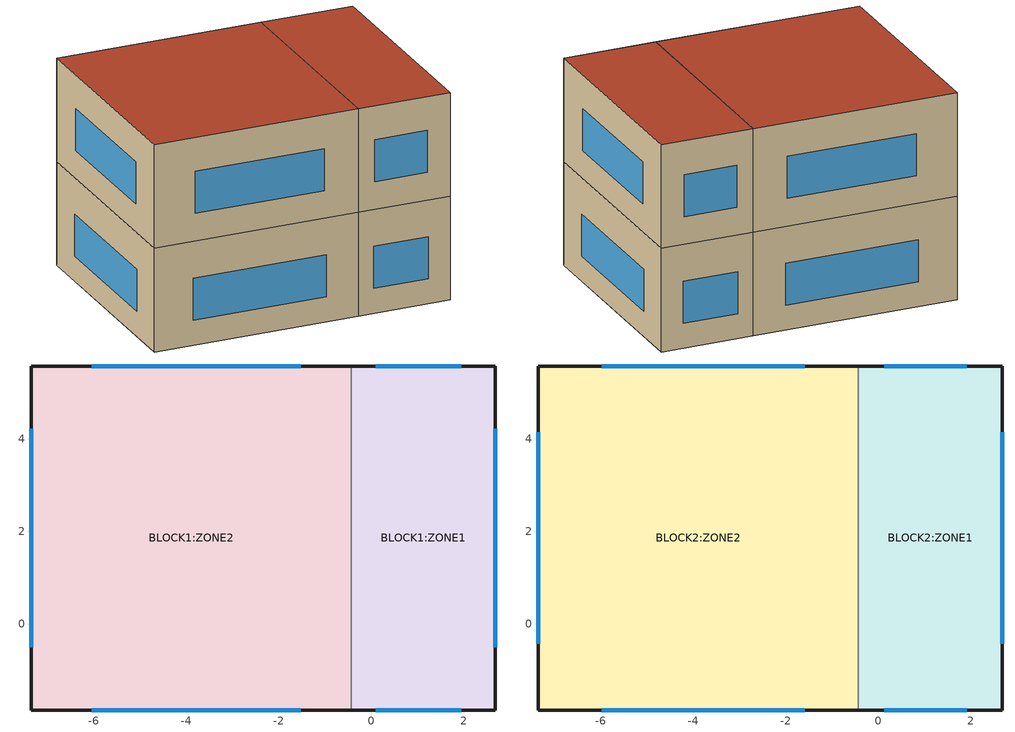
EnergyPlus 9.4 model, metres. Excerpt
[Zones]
BLOCK1:ZONE2
 floor ground (Project ground floor): -0.43,-1.86 -7.36,-1.86 -7.36,5.58 -0.43,5.58 z0
 wall outside (Project wall): -0.43,5.58 -7.36,5.58 -7.36,-1.86 -0.43,-1.86 z0:3.5
 wall to BLOCK1:ZONE1 (Project partition): -0.43,-1.86 -0.43,5.58 z0:3.5
 window (Project external glazing - 1001): -1.53,5.58 -6.04,5.58 / -7.36,4.22 -7.36,-0.5 / -6.04,-1.86 -1.53,-1.86 z0.84:2.26
BLOCK1:ZONE1
 floor ground (Project ground floor): 2.69,-1.86 -0.43,-1.86 -0.43,5.58 2.69,5.58 z0
 wall outside (Project wall): -0.43,-1.86 2.69,-1.86 2.69,5.58 -0.43,5.58 z0:3.5
 window (Project external glazing - 1001): 2.69,-0.5 2.69,4.22 / 1.94,5.58 0.1,5.58 / 0.1,-1.86 1.94,-1.86 z0.84:2.26
BLOCK2:ZONE2
 floor to BLOCK1:ZONE2 (Project internal floor_Reversed_Rev): -0.43,-1.86 -7.36,-1.86 -7.36,5.58 -0.43,5.58 z3.5
 wall outside (Project wall): -0.43,5.58 -7.36,5.58 -7.36,-1.86 -0.43,-1.86 z3.5:7
 wall to BLOCK2:ZONE1 (Project partition): -0.43,-1.86 -0.43,5.58 z3.5:7
 window (Project external glazing - 1001): -1.6,5.58 -5.98,5.58 / -7.36,4.15 -7.36,-0.43 / -5.98,-1.86 -1.6,-1.86 z4.44:5.86
 roof outside (Project flat roof): -7.36,-1.86 -0.43,-1.86 -0.43,5.58 -7.36,5.58 z7
BLOCK2:ZONE1
 floor to BLOCK1:ZONE1 (Project internal floor_Reversed_Rev): 2.69,-1.86 -0.43,-1.86 -0.43,5.58 2.69,5.58 z3.5
 wall outside (Project wall): -0.43,-1.86 2.69,-1.86 2.69,5.58 -0.43,5.58 z3.5:7
 window (Project external glazing - 1001): 2.69,-0.43 2.69,4.15 / 1.91,5.58 0.12,5.58 / 0.12,-1.86 1.91,-1.86 z4.44:5.86
 roof outside (Project flat roof): -0.43,-1.86 2.69,-1.86 2.69,5.58 -0.43,5.58 z7
[Site:Location]
Untitled (01-01:31-12)  (01-01:31-12): Latitude=40.48; Longitude=-3.45; Time Zone=1; Elevation {m}=611
[Site:GroundTemperature:BuildingSurface]
18, 18, 18, 18, 18, 18, 18, 18, 18, 18, 18, 18
[Site:GroundTemperature:Deep]
14, 14, 14, 14, 14, 14, 14, 14, 14, 14, 14, 14
[Site:GroundTemperature:Shallow]
14, 14, 14, 14, 14, 14, 14, 14, 14, 14, 14, 14
[Site:GroundTemperature:FCfactorMethod]
January FCfactorMethod ground temperature {C}=6.09; Februry FCfactorMethod ground temperature {C}=5.28; March FCfactorMethod ground temperature {C}=6.71; April FCfactorMethod ground temperature {C}=8.95; May FCfactorMethod ground temperature {C}=14.81; June FCfactorMethod ground temperature {C}=19.34; July FCfactorMethod ground temperature {C}=22.39; August FCfactorMethod ground temperature {C}=23.32; September FCfactorMethod ground temperature {C}=21.74; October FCfactorMethod ground temperature {C}=18.22; November FCfactorMethod ground temperature {C}=13.53; December FCfactorMethod ground temperature {C}=9.18
[Site:GroundReflectance]
0.2, 0.2, 0.2, 0.2, 0.2, 0.2, 0.2, 0.2, 0.2, 0.2, 0.2, 0.2
[Site:GroundReflectance:SnowModifier]
2, 2
[SizingPeriod:DesignDay] Day of Month=15; Humidity Condition Type=WetBulb; Barometric Pressure {N/M**2}=94197; Rain Indicator=No; Snow on ground indicator=No
Name | Month | Day Type -- used for schedules | Maximum Dry-Bulb Temperature {C} | Daily Dry-Bulb Temperature Range {C} | Wetbulb at Maximum Dry-Bulb{C} | Wind Speed {m/s} | Wind Direction {Degrees N=0, S=180} | Daylight Savings Time Indicator | Solar Model Indicator | Clearness {0.0 to 1.2} | Max Dry-Bulb {C} | Daily Temp Range {C} | Wet-Bulb at Max {C} | Wind Speed {M/Sec} | Clearness {0.0 to 1.2} - gives no sun (but does include long wave radiant heat exchange with sky)
Summer Design Day in Untitled (01-01:31-12) Jun | 6 | SummerDesignDay | 36.8 | 18.7 | 21.2 | 0 | 0 | Yes | ASHRAEClearSky | 0.98
Summer Design Day in Untitled (01-01:31-12) Jul | 7 | SummerDesignDay | 38 | 18.2 | 20 | 0 | 0 | Yes | ASHRAEClearSky | 0.98
Summer Design Day in Untitled (01-01:31-12) Aug | 8 | SummerDesignDay | 38.2 | 18.3 | 20.5 | 0 | 0 | Yes | ASHRAEClearSky | 0.98
Summer Design Day in Untitled (01-01:31-12) Sep | 9 | SummerDesignDay | 34.9 | 17.6 | 18.4 | 0 | 0 | Yes | ASHRAEClearSky | 0.98
Winter Design Day in Untitled (01-01:31-12) | 1 | WinterDesignDay |  |  |  |  | 30 | No |  |  | -4.6 | 0 | -4.6 | 1.6 | 0
[Site:Precipitation]
Type of Description=ScheduleAndDesignLevel; Design Annual Precipitation=0.75; Schedule Name for Irrigation Rates=Site Precipitation Schedule; Nominal Annual Precipitation=0.75
[Building]
Building 1: North Axis=0; Terrain=Suburbs; Loads Convergence Tolerance=.04; Temperature Convergence Tolerance=.4; Solar Distribution=MinimalShadowing; Maximum number of warmup days=25; Minimum number of warmup days=6
[Material:NoMass] Roughness=Rough; Thermal Emittance=0.9; Solar Absorptance=0.7; Visible Absorptance=0.7
Name | Resistance {m2-K/w}
5_RVAL_2 | .15
9_RVAL_3 | .18
[Construction]
Project ground floor: Urea Formaldehyde Foam_.1327, Cast Concrete_.1, Floor/Roof Screed_.07, Timber Flooring_.03
Project internal floor_Reversed_Rev: Cast Concrete (Dense)_.1
Project partition: Gypsum Plasterboard_.025, 5_RVAL_2, Gypsum Plasterboard_.025
Project wall: Brickwork Outer_.1, XPS Extruded Polystyrene  - CO2 Blowing_.0795, Concrete Block (Medium)_.1, Gypsum Plastering_.013
Project flat roof: Asphalt 1_.01, MW Glass Wool (rolls)_.1445, 9_RVAL_3, Plasterboard_.013
Project external glazing - 1001: 38, 1002, 2
[WindowMaterial:Gas]
1002: Gas type (Air - Argon - Krypton - Xenon - SF6 - Custom)=Air; Thickness {m}=.013
[WindowMaterial:Glazing] Optical data type {SpectralAverage or Spectral}=SpectralAverage; Thickness {m}=.003; IR transmittance at normal incidence=0; IR emissivity: front side=.84; Conductivity {W/m-K}=.9; Dirt Correction Factor for Solar and Visible Transmittance=1
Name | Solar transmittance at normal incidence | Solar reflectance at normal incidence: front side | Solar reflectance at normal incidence: back side | Visible transmittance at normal incidence | Visible reflectance at normal incidence: front side | Visible reflectance at normal incidence: back side | IR emissivity: back side
2 | .837 | .075 | .075 | .898 | .081 | .081 | .84
38 | .74 | .09 | .1 | .82 | .11 | .12 | .2
[Material] Roughness=Rough; Thermal Emittance=0.9
Name | Thickness {m} | Conductivity {w/m-K} | Density {kg/m3} | Specific Heat {J/kg-K} | Solar Absorptance | Visible Absorptance
Urea Formaldehyde Foam_.1327 | .1327 | 0.04 | 10 | 1400 | 0.6 | 0.6
Cast Concrete_.1 | .1 | 1.13 | 2000 | 1000 | 0.6 | 0.6
Floor/Roof Screed_.07 | .07 | 0.41 | 1200 | 840 | 0.73 | 0.73
Timber Flooring_.03 | .03 | 0.14 | 650 | 1200 | 0.78 | 0.78
Cast Concrete (Dense)_.1 | .1 | 1.4 | 2100 | 840 | 0.6 | 0.6
Gypsum Plasterboard_.025 | .025 | 0.25 | 900 | 1000 | 0.5 | 0.5
Brickwork Outer_.1 | .1 | 0.84 | 1700 | 800 | 0.7 | 0.7
XPS Extruded Polystyrene  - CO2 Blowing_.0795 | .0795 | 0.034 | 35 | 1400 | 0.6 | 0.6
Concrete Block (Medium)_.1 | .1 | 0.51 | 1400 | 1000 | 0.6 | 0.6
Gypsum Plastering_.013 | .013 | 0.4 | 1000 | 1000 | 0.5 | 0.5
Asphalt 1_.01 | .01 | 0.7 | 2100 | 1000 | 0.85 | 0.9
MW Glass Wool (rolls)_.1445 | .1445 | 0.04 | 12 | 840 | 0.6 | 0.6
Plasterboard_.013 | .013 | 0.25 | 2800 | 896 | 0.5 | 0.5
[RoofIrrigation]
Type of Description=Schedule; Schedule Name for Irrigation Rates=Roof Irrigation Schedule
[Zone] Relative North (to building)=0; Zone Type=1; Zone multiplier=1; Zone inside convection algorithm=TARP; Part Of Total Floor Area=Yes
Name | Zone volume | Floor Area
BLOCK1:ZONE2 | 157.5105 | 45.003
BLOCK1:ZONE1 | 65.9934 | 18.8553
BLOCK2:ZONE2 | 153.0102 | 45.003
BLOCK2:ZONE1 | 64.1079 | 18.8553
[PEOPLE] Number of People SCHEDULE=On 24/7; Number of People Calculation Method=People/Area; People per Zone Floor Area=.111; radiant fraction=.3; User Specified Sensible Fraction=AutoCalculate; CO2 generation rate per unit of activity level (units m3/s-W=3.82e-08; Enable ASHRAE 55 comfort warnings=No; MRT Calculation Type=ZoneAveraged; Work Efficiency SCHEDULE Name (0.0-1.0,real)=Work efficiency; Clothing Insulation Calculation Method=ClothingInsulationSchedule; Air Velocity SCHEDULE Name (units m/s, real)=Default Air Velocity for Comfort Calculations
Name | Zone | Activity level SCHEDULE Name (units W/person, real) | Clothing Insulation SCHEDULE Name (real)
People BLOCK1:ZONE2 | BLOCK1:ZONE2 | Activity Schedule 19 | Clothing Schedule 19
People BLOCK1:ZONE1 | BLOCK1:ZONE1 | Activity Schedule 26 | Clothing Schedule 26
People BLOCK2:ZONE2 | BLOCK2:ZONE2 | Activity Schedule 43 | Clothing Schedule 43
People BLOCK2:ZONE1 | BLOCK2:ZONE1 | Activity Schedule 50 | Clothing Schedule 50
[Lights] Lighting SCHEDULE=Office_OpenOff_Light; Design Level calculation method=Watts/Area; Watts per Zone Area {W/m2}=15; Return Air Fraction=0; Radiant fraction=.42; Fraction Visible=.18; Fraction Replaceable=1
Name | Zone | LightsEndUseKey
BLOCK1:ZONE2 General lighting | BLOCK1:ZONE2 | ELECTRIC EQUIPMENT#BLOCK1:ZONE2#GeneralLights
BLOCK1:ZONE1 General lighting | BLOCK1:ZONE1 | ELECTRIC EQUIPMENT#BLOCK1:ZONE1#GeneralLights
BLOCK2:ZONE2 General lighting | BLOCK2:ZONE2 | ELECTRIC EQUIPMENT#BLOCK2:ZONE2#GeneralLights
BLOCK2:ZONE1 General lighting | BLOCK2:ZONE1 | ELECTRIC EQUIPMENT#BLOCK2:ZONE1#GeneralLights
[OtherEquipment] Fuel Type=Electricity; Equipment SCHEDULE=Office_OpenOff_Equip; Design Level calculation method=Watts/Area; Watts per Zone Area {watts/m2}=11.77; Latent fraction=0; Radiant fraction=.2; Fraction Lost=0; Carbon Dioxide Generation Rate=0; End-use category=General
Name | Zone
BLOCK1:ZONE2 Equipment gain | BLOCK1:ZONE2
BLOCK1:ZONE1 Equipment gain | BLOCK1:ZONE1
BLOCK2:ZONE2 Equipment gain | BLOCK2:ZONE2
BLOCK2:ZONE1 Equipment gain | BLOCK2:ZONE1
[WaterUse:Equipment] DHW SCHEDULE=Office_OpenOff_Occ
Name | Peak Volumetric Flow Rate {m3/s} | Target Temperature Schedule | Hot Water Supply Temperature Schedule | Cold Water Supply Temperature Schedule | Zone
DHW BLOCK1:ZONE2 | 2.72935e-07 | DHW Supply Temperature BLOCK1:ZONE2 | DHW Supply Temperature BLOCK1:ZONE2 | DHW Mains Temperature BLOCK1:ZONE2 | BLOCK1:ZONE2
DHW BLOCK1:ZONE1 | 1.14354e-07 | DHW Supply Temperature BLOCK1:ZONE1 | DHW Supply Temperature BLOCK1:ZONE1 | DHW Mains Temperature BLOCK1:ZONE1 | BLOCK1:ZONE1
DHW BLOCK2:ZONE2 | 2.72935e-07 | DHW Supply Temperature BLOCK2:ZONE2 | DHW Supply Temperature BLOCK2:ZONE2 | DHW Mains Temperature BLOCK2:ZONE2 | BLOCK2:ZONE2
DHW BLOCK2:ZONE1 | 1.14354e-07 | DHW Supply Temperature BLOCK2:ZONE1 | DHW Supply Temperature BLOCK2:ZONE1 | DHW Mains Temperature BLOCK2:ZONE1 | BLOCK2:ZONE1
[ZoneInfiltration:DesignFlowRate] Infiltration SCHEDULE=On 24/7; Design Volume Flow Rate calculation method=Flow/zone; Constant Term Coefficient=1; Temperature Term Coefficient=0; Velocity Term Coefficient=0; Velocity Squared Term Coefficient=0
Name | Zone | Design Volume Flow Rate (m3/s)
BLOCK1:ZONE2 Infiltration | BLOCK1:ZONE2 | .030627
BLOCK1:ZONE1 Infiltration | BLOCK1:ZONE1 | .012832
BLOCK2:ZONE2 Infiltration | BLOCK2:ZONE2 | .029752
BLOCK2:ZONE1 Infiltration | BLOCK2:ZONE1 | .012465
[Sizing:Zone] Zone Cooling Design Supply Air Temperature Input Method=SupplyAirTemperature; Zone Cooling Design Supply Air Temperature (C)=12; Zone Cooling Design Supply Air Temperature Difference=0; Zone Heating Design Supply Air Temperature Input Method=SupplyAirTemperature; Zone Heating Design Supply Air Temperature (C)=35; Zone Heating Design Supply Air Temperature Difference=0; Zone Cooling Design Supply Air Humidity Ratio (kgWater/kgDryAir)=0.0077; Zone Heating Design Supply Air Humidity Ratio (kgWater/kgDryAir)=0.0156; Zone Heating Sizing Factor=1.25; Zone Cooling Sizing Factor=1.15; Cooling Design Air Flow Method=DesignDay; Cooling Minimum Air Flow Fraction=0; Heating Design Air Flow Method=DesignDay
Name | Design Specification Outdoor Air Object | Design Specification Zone Air Distribution Object
BLOCK1:ZONE2 | BLOCK1:ZONE2 | BLOCK1:ZONE2
BLOCK1:ZONE1 | BLOCK1:ZONE1 | BLOCK1:ZONE1
BLOCK2:ZONE2 | BLOCK2:ZONE2 | BLOCK2:ZONE2
BLOCK2:ZONE1 | BLOCK2:ZONE1 | BLOCK2:ZONE1
[DesignSpecification:ZoneAirDistribution] Zone Air Distribution Effectiveness in Cooling Mode (dimensionless)=1; Zone Air Distribution Effectiveness in Heating Mode (dimensionless)=1
BLOCK1:ZONE2; BLOCK1:ZONE1; BLOCK2:ZONE2; BLOCK2:ZONE1
[DesignSpecification:OutdoorAir] Outdoor Air Method=Sum; Outdoor Air Flow per Person {m3/s}=.01; Outdoor Air Flow per Zone Floor Area {m3/s-m2}=0; Outdoor Air Flow per Zone {m3/s}=0; Outdoor Air Flow Air Changes per Hour=0; Outdoor Air Flow Rate Fraction Schedule=Office_OpenOff_Occ
BLOCK1:ZONE2; BLOCK1:ZONE1; BLOCK2:ZONE2; BLOCK2:ZONE1
[ZoneControl:Thermostat]
BLOCK1:ZONE2 Thermostat: BLOCK1:ZONE2, Zone Control Type Sched, ThermostatSetpoint:DualSetpoint, Dual Setpoint - Zone BLOCK1:ZONE2
BLOCK1:ZONE1 Thermostat: BLOCK1:ZONE1, Zone Control Type Sched, ThermostatSetpoint:DualSetpoint, Dual Setpoint - Zone BLOCK1:ZONE1
BLOCK2:ZONE2 Thermostat: BLOCK2:ZONE2, Zone Control Type Sched, ThermostatSetpoint:DualSetpoint, Dual Setpoint - Zone BLOCK2:ZONE2
BLOCK2:ZONE1 Thermostat: BLOCK2:ZONE1, Zone Control Type Sched, ThermostatSetpoint:DualSetpoint, Dual Setpoint - Zone BLOCK2:ZONE1
[ThermostatSetpoint:DualSetpoint]
Dual Setpoint - Zone BLOCK1:ZONE2: BLOCK1:ZONE2 Heating Setpoint Schedule, BLOCK1:ZONE2 Cooling SP Sch
Dual Setpoint - Zone BLOCK1:ZONE1: BLOCK1:ZONE1 Heating Setpoint Schedule, BLOCK1:ZONE1 Cooling SP Sch
Dual Setpoint - Zone BLOCK2:ZONE2: BLOCK2:ZONE2 Heating Setpoint Schedule, BLOCK2:ZONE2 Cooling SP Sch
Dual Setpoint - Zone BLOCK2:ZONE1: BLOCK2:ZONE1 Heating Setpoint Schedule, BLOCK2:ZONE1 Cooling SP Sch
[Zone equipment]
BLOCK1:ZONE2: BLOCK1:ZONE2 Ideal Loads Air
BLOCK1:ZONE1: BLOCK1:ZONE1 Ideal Loads Air
BLOCK2:ZONE2: BLOCK2:ZONE2 Ideal Loads Air
BLOCK2:ZONE1: BLOCK2:ZONE1 Ideal Loads Air
[ZoneHVAC:IdealLoadsAirSystem] Maximum Heating Supply Air Temperature {C}=35; Minimum Cooling Supply Air Temperature {C}=12; Maximum Heating Supply Air Humidity Ratio {kg-H2O/kg-air}=0.0156; Minimum Cooling Supply Air Humidity Ratio {kg-H2O/kg-air}=0.0077; Heating Limit=LimitCapacity; Maximum Heating Air Flow Rate {m3/s}=Autosize; Maximum Sensible Heating Capacity=Autosize; Cooling Limit=LimitFlowRateAndCapacity; Maximum Cooling Air Flow Rate {m3/s}=Autosize; Maximum Total Cooling Capacity=Autosize; Dehumidification Control Type=None; Humidification Control Type=None; Outdoor Air Economizer Type=NoEconomizer; Heat Recovery Type=None
Name | Heating Availability Schedule | Cooling availability schedule | Design Specification Outdoor Air Object
BLOCK1:ZONE2 Ideal Loads Air | BLOCK1:ZONE2 Heating Availability Sch | BLOCK1:ZONE2 Cooling Availability Sch | BLOCK1:ZONE2
BLOCK1:ZONE1 Ideal Loads Air | BLOCK1:ZONE1 Heating Availability Sch | BLOCK1:ZONE1 Cooling Availability Sch | BLOCK1:ZONE1
BLOCK2:ZONE2 Ideal Loads Air | BLOCK2:ZONE2 Heating Availability Sch | BLOCK2:ZONE2 Cooling Availability Sch | BLOCK2:ZONE2
BLOCK2:ZONE1 Ideal Loads Air | BLOCK2:ZONE1 Heating Availability Sch | BLOCK2:ZONE1 Cooling Availability Sch | BLOCK2:ZONE1
[Schedule:Compact]
Roof Irrigation Schedule: Any Number, Through: 12/31, For: AllDays, Until: 24:00, .00007
Site Precipitation Schedule; On 24/7: Any Number, Through: 12/31, For: AllDays, Until: 24:00, 1
Work efficiency: Any Number, Through: 12/31, For: AllDays, Until: 24:00, 0
Office_OpenOff_Occ: Fraction, Through: 31 Dec, For: Weekdays SummerDesignDay, Until: 07:00, 0, Until: 08:00, 0.25, Until: 09:00, 0.5, Until: 12:00, 1, Until: 14:00, 0.75, Until: 17:00, 1, Until: 18:00, 0.5, Until: 19:00, 0.25, Until: 24:00, 0, For: Weekends, Until: 24:00, 0, For: Holidays, Until: 24:00, 0, For: WinterDesignDay AllOtherDays, Until: 24:00, 0
Office_OpenOff_Equip: Fraction, Through: 31 Dec, For: Weekdays SummerDesignDay, Until: 07:00, 0.05394, Until: 20:00, 1, Until: 24:00, 0.05394, For: Weekends, Until: 24:00, 0.05394, For: Holidays, Until: 24:00, 0.05394, For: WinterDesignDay AllOtherDays, Until: 24:00, 0
Office_OpenOff_Light: Fraction, Through: 31 Dec, For: Weekdays SummerDesignDay, Until: 07:00, 0, Until: 19:00, 1, Until: 24:00, 0, For: Weekends, Until: 24:00, 0, For: Holidays, Until: 24:00, 0, For: WinterDesignDay AllOtherDays, Until: 24:00, 0
Default Air Velocity for Comfort Calculations: Any Number, Through: 12/31, For: AllDays, Until: 24:00, 0.137
Activity Schedule 19; Activity Schedule 26; Activity Schedule 43; Activity Schedule 50: Any Number, Through: 12/31, For: AllDays, Until: 24:00, 110.7
Clothing Schedule 19; Clothing Schedule 26; Clothing Schedule 43; Clothing Schedule 50: Any Number, Through: 4/1, For: AllDays, Until: 24:00, 1, Through: 9/30, For: AllDays, Until: 24:00, .5, Through: 12/31, For: AllDays, Until: 24:00, 1
DHW Supply Temperature BLOCK1:ZONE2; DHW Supply Temperature BLOCK1:ZONE1; DHW Supply Temperature BLOCK2:ZONE2; DHW Supply Temperature BLOCK2:ZONE1: Temperature, Through: 12/31, For: AllDays, Until: 24:00, 65
DHW Mains Temperature BLOCK1:ZONE2; DHW Mains Temperature BLOCK1:ZONE1; DHW Mains Temperature BLOCK2:ZONE2; DHW Mains Temperature BLOCK2:ZONE1: Temperature, Through: 12/31, For: AllDays, Until: 24:00, 10
BLOCK1:ZONE2 Heating Setpoint Schedule; BLOCK1:ZONE1 Heating Setpoint Schedule; BLOCK2:ZONE2 Heating Setpoint Schedule; BLOCK2:ZONE1 Heating Setpoint Schedule: Temperature, Through: 31 Dec, For: Weekdays SummerDesignDay, Until: 05:00, 22, Until: 19:00, 22, Until: 24:00, 22, For: WinterDesignDay, Until: 24:00, 22, For: Weekends, Until: 24:00, 22, For: Holidays, Until: 24:00, 22, For: AllOtherDays, Until: 24:00, -50
BLOCK1:ZONE2 Heating Availability Sch; BLOCK1:ZONE1 Heating Availability Sch; BLOCK2:ZONE2 Heating Availability Sch; BLOCK2:ZONE1 Heating Availability Sch: Temperature, Through: 31 Dec, For: Weekdays SummerDesignDay, Until: 05:00, 1, Until: 19:00, 1, Until: 24:00, 1, For: WinterDesignDay, Until: 24:00, 1, For: Weekends, Until: 24:00, 1, For: Holidays, Until: 24:00, 1, For: AllOtherDays, Until: 24:00, 0
BLOCK1:ZONE2 Cooling SP Sch; BLOCK1:ZONE1 Cooling SP Sch; BLOCK2:ZONE2 Cooling SP Sch; BLOCK2:ZONE1 Cooling SP Sch: Temperature, Through: 31 Dec, For: Weekdays SummerDesignDay, Until: 05:00, 100, Until: 19:00, 24, Until: 24:00, 100, For: Weekends, Until: 24:00, 100, For: Holidays, Until: 24:00, 100, For: WinterDesignDay AllOtherDays, Until: 24:00, 100
BLOCK1:ZONE2 Cooling Availability Sch; BLOCK1:ZONE1 Cooling Availability Sch; BLOCK2:ZONE2 Cooling Availability Sch; BLOCK2:ZONE1 Cooling Availability Sch: Temperature, Through: 31 Dec, For: Weekdays SummerDesignDay, Until: 05:00, 0, Until: 19:00, 1, Until: 24:00, 0, For: Weekends, Until: 24:00, 0, For: Holidays, Until: 24:00, 0, For: WinterDesignDay AllOtherDays, Until: 24:00, 0
[Schedule:Day:Hourly]
Summer Control Type Day Sch; Winter Control Type Day Sch: Control Type, 4, 4, 4, 4, 4, 4, 4, 4, 4, 4, 4, 4, 4, 4, 4, 4, 4, 4, 4, 4, 4, 4, 4, 4
[Schedule:Week:Daily]
Summer Control Type Week Sch: Summer Control Type Day Sch, Summer Control Type Day Sch, Summer Control Type Day Sch, Summer Control Type Day Sch, Summer Control Type Day Sch, Summer Control Type Day Sch, Summer Control Type Day Sch, Summer Control Type Day Sch, Summer Control Type Day Sch, Summer Control Type Day Sch, Summer Control Type Day Sch, Summer Control Type Day Sch
Winter Control Type Week Sch: Winter Control Type Day Sch, Winter Control Type Day Sch, Winter Control Type Day Sch, Winter Control Type Day Sch, Winter Control Type Day Sch, Winter Control Type Day Sch, Winter Control Type Day Sch, Winter Control Type Day Sch, Winter Control Type Day Sch, Winter Control Type Day Sch, Winter Control Type Day Sch, Winter Control Type Day Sch
[Schedule:Year]
Zone Control Type Sched: Control Type, Winter Control Type Week Sch, 1, 1, 3, 31, Summer Control Type Week Sch, 4, 1, 9, 30, Winter Control Type Week Sch, 10, 1, 12, 31
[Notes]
Geometry convention template : External measurements
Zone geometry and surface areas : 2-Outer
Zone volume calculation method : 1-Inner
Zone floor area calculation method : 1-Inner
Window to wall ratio method : 1-Inner
Hourly weather file: C:\ProgramData\DesignBuilder\Weather Data\ESP_MADRID_IWEC.epw
